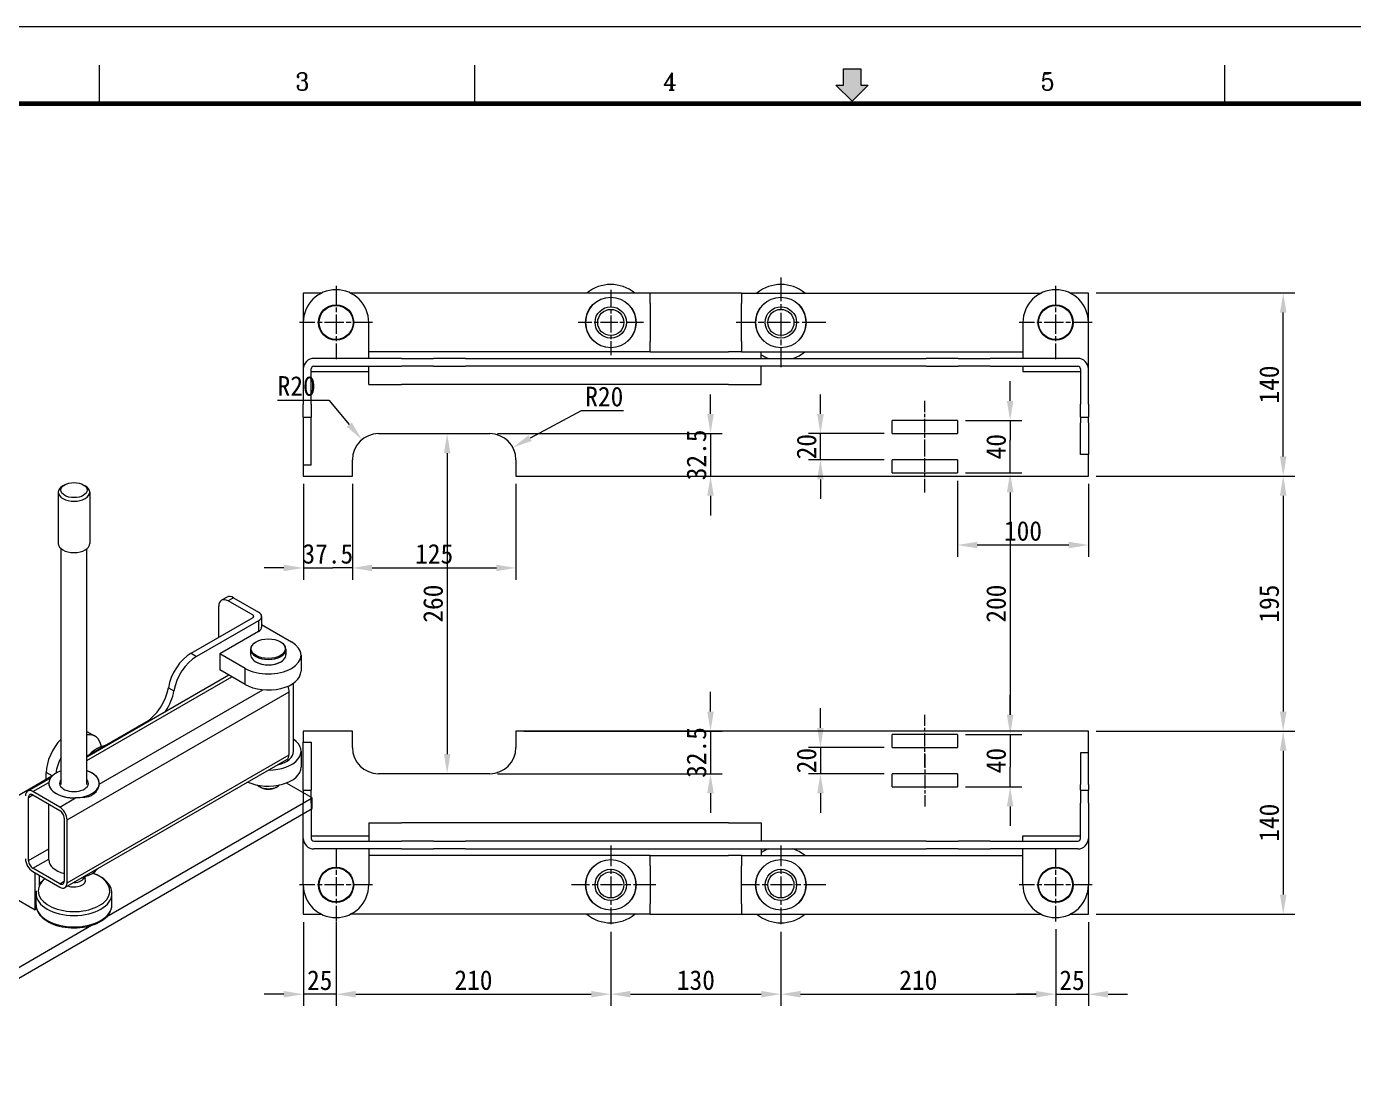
# Model space of a CAD drawing. Header units: millimetres. Extents: x 36 to 2484, y 36 to 1746.
# Drawn here: x 632 to 1646, y 933 to 1746 of the extents above; entities that cross this region are included whole.
import ezdxf
from ezdxf.enums import TextEntityAlignment as Align

# ---------------------------------------------------------------- set-up
doc = ezdxf.new("R2010")
doc.units = ezdxf.units.MM
doc.header["$LTSCALE"] = 6
doc.linetypes.add('CHAIN', pattern=[0.3543, 0.2362, -0.0295, 0.0591, -0.0295])
doc.layers.get('0').update_dxf_attribs({"lineweight": 18})
for name, color, linetype, lineweight in [('SkizziergeometrieWIN-ISO', 7, 'Continuous', 50), ('가는실선_A4', 7, 'Continuous', 5), ('굵은실선_A3', 7, 'Continuous', 18)]:
    doc.layers.add(name, color=color, linetype=linetype, lineweight=lineweight)
for name, color, linetype, lineweight, true_color in [('가는실선_A3', 9, 'Continuous', 5, 0x808080), ('가는실선중심선_A3', 1, 'Continuous', 5, 0xff0000), ('해치선_A3', 1, 'Continuous', 5, 0xff0000)]:
    doc.layers.add(name, color=color, linetype=linetype, lineweight=lineweight, true_color=true_color)
doc.styles.add('치수문자_A3(2.5)', font='')
doc.styles.add('텍스트 스타일36', font='ROMANC.shx', dxfattribs={"width": 0.941937})
doc.styles.get('치수문자_A3(2.5)').set_extended_font_data('GulimChe')
doc.dimstyles.new('치수_A3(2.5)', dxfattribs={"dimscale": 6, "dimtxt": 2.5, "dimasz": 2.5, "dimexe": 1.5, "dimexo": 1, "dimgap": 0.5, "dimtad": 1, "dimtoh": 1, "dimdec": 1, "dimrnd": 1e-08, "dimdsep": 46, "dimtxsty": '치수문자_A3(2.5)', "dimcen": 0.09, "dimdle": 10, "dimclrd": 8, "dimclre": 8, "dimclrt": 7, "dimadec": 1, "dimazin": 2, "dimtfac": 0.8, "dimtmove": 0, "dimatfit": 3, "dimfxl": 1, "dimtolj": 1, "dimtzin": 0, "dimlwd": -1, "dimlwe": -1, "dimarcsym": 0})

# ---------------------------------------------------------------- blocks, each defined once
blk = doc.blocks.new('경계 A3_경계')
at = {"layer": '해치선_A3'}
blk.add_hatch(color=7, dxfattribs=at).paths.add_polyline_path([(211.52, 283.53), (212.48, 283.53), (210.42, 281.47), (208.36, 283.53), (209.32, 283.53), (209.32, 285.59), (211.52, 285.59)])
for p, q in [((209.32, 285.59), (211.52, 285.59)), ((209.32, 283.53), (209.32, 285.59)), ((211.52, 285.59), (211.52, 283.53)), ((208.36, 283.53), (209.32, 283.53)), ((210.42, 281.47), (208.36, 283.53)), ((211.52, 283.53), (212.48, 283.53))]:
    blk.add_line(p, q)
at = {"layer": 'SkizziergeometrieWIN-ISO', "lineweight": 18}
blk.add_line((6, 291), (414, 291), dxfattribs=at)
at = {"layer": '가는실선_A3', "color": 7}
for p, q in [((114.57, 281.16), (114.57, 286.06)), ((162.34, 281.16), (162.34, 286.06)), ((257.9, 281.16), (257.9, 286.06))]:
    blk.add_line(p, q, dxfattribs=at)
at = {"layer": '가는실선_A3', "color": 7, "lineweight": 60}
blk.add_line((401.22, 281.16), (19.02, 281.16), dxfattribs=at)
at = {"layer": '굵은실선_A3'}
blk.add_line((212.48, 283.53), (210.42, 281.47), dxfattribs=at)
at = {"layer": '가는실선_A3', "color": 7, "style": '텍스트 스타일36', "width": 0.941937}
for s, p in [('3', (140.38, 283.98)), ('4', (187.21, 283.98)), ('5', (235.33, 283.98))]:
    blk.add_text(s, height=2.2, dxfattribs=at).set_placement(p, align=Align.MIDDLE_CENTER)
blk = doc.blocks.new('*D20')
at = {"layer": 'Defpoints', "color": 0, "transparency": 16777216}
for p in [(1443.1, 1402.3), (1443.1, 1207.3), (1592, 1207.3)]:
    blk.add_point(p, dxfattribs=at)
at = {"layer": '가는실선_A4', "color": 8, "transparency": 16777216}
for p, q in [((1449.1, 1402.3), (1601, 1402.3)), ((1592, 1387.3), (1592, 1222.3)), ((1449.1, 1207.3), (1601, 1207.3))]:
    blk.add_line(p, q, dxfattribs=at)
for points in [[(1589.5, 1387.3), (1594.5, 1387.3), (1592, 1402.3)], [(1589.5, 1222.3), (1594.5, 1222.3), (1592, 1207.3)]]:
    blk.add_solid(points, dxfattribs=at)
at = {"layer": '가는실선_A4', "color": 7, "transparency": 16777216, "insert": (1581.3, 1304.8), "char_height": 15, "attachment_point": 5, "rotation": 90, "style": '치수문자_A3(2.5)'}
blk.add_mtext('\\A1;195', dxfattribs=at)
blk = doc.blocks.new('*D21')
at = {"layer": 'Defpoints', "color": 0, "transparency": 16777216}
for p in [(1443.1, 1542.3), (1592, 1542.3), (1443.1, 1402.3)]:
    blk.add_point(p, dxfattribs=at)
at = {"layer": '가는실선_A4', "color": 8, "transparency": 16777216}
for p, q in [((1449.1, 1542.3), (1601, 1542.3)), ((1592, 1417.3), (1592, 1527.3)), ((1449.1, 1402.3), (1601, 1402.3))]:
    blk.add_line(p, q, dxfattribs=at)
for points in [[(1589.5, 1527.3), (1594.5, 1527.3), (1592, 1542.3)], [(1589.5, 1417.3), (1594.5, 1417.3), (1592, 1402.3)]]:
    blk.add_solid(points, dxfattribs=at)
at = {"layer": '가는실선_A4', "color": 7, "transparency": 16777216, "insert": (1581.3, 1472.3), "char_height": 15, "attachment_point": 5, "rotation": 90, "style": '치수문자_A3(2.5)'}
blk.add_mtext('\\A1;140', dxfattribs=at)
blk = doc.blocks.new('*D22')
at = {"layer": 'Defpoints', "color": 0, "transparency": 16777216}
for p in [(1443.1, 1207.3), (1443.1, 1067.3), (1592, 1067.3)]:
    blk.add_point(p, dxfattribs=at)
at = {"layer": '가는실선_A4', "color": 8, "transparency": 16777216}
for p, q in [((1449.1, 1207.3), (1601, 1207.3)), ((1592, 1192.3), (1592, 1082.3)), ((1449.1, 1067.3), (1601, 1067.3))]:
    blk.add_line(p, q, dxfattribs=at)
for points in [[(1589.5, 1192.3), (1594.5, 1192.3), (1592, 1207.3)], [(1589.5, 1082.3), (1594.5, 1082.3), (1592, 1067.3)]]:
    blk.add_solid(points, dxfattribs=at)
at = {"layer": '가는실선_A4', "color": 7, "transparency": 16777216, "insert": (1581.3, 1137.3), "char_height": 15, "attachment_point": 5, "rotation": 90, "style": '치수문자_A3(2.5)'}
blk.add_mtext('\\A1;140', dxfattribs=at)
blk = doc.blocks.new('*D23')
at = {"layer": 'Defpoints', "color": 0, "transparency": 16777216}
for p in [(1238.3, 1434.8), (1293.1, 1434.8), (1293.1, 1414.8)]:
    blk.add_point(p, dxfattribs=at)
at = {"layer": '가는실선_A4', "color": 8, "transparency": 16777216}
for p, q in [((1238.3, 1449.8), (1238.3, 1464.8)), ((1287.1, 1434.8), (1229.3, 1434.8)), ((1238.3, 1414.8), (1238.3, 1434.8)), ((1287.1, 1414.8), (1229.3, 1414.8)), ((1238.3, 1399.8), (1238.3, 1384.8))]:
    blk.add_line(p, q, dxfattribs=at)
for points in [[(1235.8, 1449.8), (1240.8, 1449.8), (1238.3, 1434.8)], [(1235.8, 1399.8), (1240.8, 1399.8), (1238.3, 1414.8)]]:
    blk.add_solid(points, dxfattribs=at)
at = {"layer": '가는실선_A4', "color": 7, "transparency": 16777216, "insert": (1227.7, 1424.8), "char_height": 15, "attachment_point": 5, "rotation": 90, "style": '치수문자_A3(2.5)'}
blk.add_mtext('\\A1;20', dxfattribs=at)
blk = doc.blocks.new('*D24')
at = {"layer": 'Defpoints', "color": 0, "transparency": 16777216}
for p in [(1293.1, 1194.8), (1238.3, 1174.8), (1293.1, 1174.8)]:
    blk.add_point(p, dxfattribs=at)
at = {"layer": '가는실선_A4', "color": 8, "transparency": 16777216}
for p, q in [((1238.3, 1209.8), (1238.3, 1224.8)), ((1287.1, 1194.8), (1229.3, 1194.8)), ((1238.3, 1194.8), (1238.3, 1174.8)), ((1287.1, 1174.8), (1229.3, 1174.8)), ((1238.3, 1159.8), (1238.3, 1144.8))]:
    blk.add_line(p, q, dxfattribs=at)
for points in [[(1235.8, 1209.8), (1240.8, 1209.8), (1238.3, 1194.8)], [(1235.8, 1159.8), (1240.8, 1159.8), (1238.3, 1174.8)]]:
    blk.add_solid(points, dxfattribs=at)
at = {"layer": '가는실선_A4', "color": 7, "transparency": 16777216, "insert": (1227.7, 1184.8), "char_height": 15, "attachment_point": 5, "rotation": 90, "style": '치수문자_A3(2.5)'}
blk.add_mtext('\\A1;20', dxfattribs=at)
blk = doc.blocks.new('*D25')
at = {"layer": 'Defpoints', "color": 0, "transparency": 16777216}
for p in [(1343.1, 1404.8), (1343.1, 1204.8), (1383.3, 1204.8)]:
    blk.add_point(p, dxfattribs=at)
at = {"layer": '가는실선_A4', "color": 8, "transparency": 16777216}
for p, q in [((1349.1, 1404.8), (1392.3, 1404.8)), ((1383.3, 1389.8), (1383.3, 1219.8)), ((1349.1, 1204.8), (1392.3, 1204.8))]:
    blk.add_line(p, q, dxfattribs=at)
for points in [[(1380.8, 1389.8), (1385.8, 1389.8), (1383.3, 1404.8)], [(1380.8, 1219.8), (1385.8, 1219.8), (1383.3, 1204.8)]]:
    blk.add_solid(points, dxfattribs=at)
at = {"layer": '가는실선_A4', "color": 7, "transparency": 16777216, "insert": (1372.6, 1304.8), "char_height": 15, "attachment_point": 5, "rotation": 90, "style": '치수문자_A3(2.5)'}
blk.add_mtext('\\A1;200', dxfattribs=at)
blk = doc.blocks.new('*D26')
at = {"layer": 'Defpoints', "color": 0, "transparency": 16777216}
for p in [(1343.1, 1444.8), (1383.3, 1444.8), (1343.1, 1404.8)]:
    blk.add_point(p, dxfattribs=at)
at = {"layer": '가는실선_A4', "color": 8, "transparency": 16777216}
for p, q in [((1383.3, 1459.8), (1383.3, 1474.8)), ((1349.1, 1444.8), (1392.3, 1444.8)), ((1383.3, 1444.8), (1383.3, 1429.8)), ((1383.3, 1419.8), (1383.3, 1429.8)), ((1383.3, 1404.8), (1383.3, 1419.8)), ((1349.1, 1404.8), (1392.3, 1404.8)), ((1383.3, 1389.8), (1383.3, 1374.8))]:
    blk.add_line(p, q, dxfattribs=at)
for points in [[(1380.8, 1459.8), (1385.8, 1459.8), (1383.3, 1444.8)], [(1380.8, 1389.8), (1385.8, 1389.8), (1383.3, 1404.8)]]:
    blk.add_solid(points, dxfattribs=at)
at = {"layer": '가는실선_A4', "color": 7, "transparency": 16777216, "insert": (1372.6, 1424.8), "char_height": 15, "attachment_point": 5, "rotation": 90, "style": '치수문자_A3(2.5)'}
blk.add_mtext('\\A1;40', dxfattribs=at)
blk = doc.blocks.new('*D27')
at = {"layer": 'Defpoints', "color": 0, "transparency": 16777216}
for p in [(1343.1, 1204.8), (1343.1, 1164.8), (1383.3, 1164.8)]:
    blk.add_point(p, dxfattribs=at)
at = {"layer": '가는실선_A4', "color": 8, "transparency": 16777216}
for p, q in [((1383.3, 1219.8), (1383.3, 1234.8)), ((1349.1, 1204.8), (1392.3, 1204.8)), ((1383.3, 1204.8), (1383.3, 1189.8)), ((1383.3, 1189.8), (1383.3, 1179.8)), ((1383.3, 1164.8), (1383.3, 1179.8)), ((1349.1, 1164.8), (1392.3, 1164.8)), ((1383.3, 1149.8), (1383.3, 1134.8))]:
    blk.add_line(p, q, dxfattribs=at)
for points in [[(1380.8, 1219.8), (1385.8, 1219.8), (1383.3, 1204.8)], [(1380.8, 1149.8), (1385.8, 1149.8), (1383.3, 1164.8)]]:
    blk.add_solid(points, dxfattribs=at)
at = {"layer": '가는실선_A4', "color": 7, "transparency": 16777216, "insert": (1372.6, 1184.8), "char_height": 15, "attachment_point": 5, "rotation": 90, "style": '치수문자_A3(2.5)'}
blk.add_mtext('\\A1;40', dxfattribs=at)
blk = doc.blocks.new('*D28')
at = {"layer": 'Defpoints', "color": 0, "transparency": 16777216}
for p in [(1343.1, 1404.8), (1443.1, 1402.3), (1343.1, 1349.6)]:
    blk.add_point(p, dxfattribs=at)
at = {"layer": '가는실선_A4', "color": 8, "transparency": 16777216}
for p, q in [((1343.1, 1398.8), (1343.1, 1340.6)), ((1443.1, 1396.3), (1443.1, 1340.6)), ((1428.1, 1349.6), (1358.1, 1349.6))]:
    blk.add_line(p, q, dxfattribs=at)
for points in [[(1358.1, 1352.1), (1358.1, 1347.1), (1343.1, 1349.6)], [(1428.1, 1352.1), (1428.1, 1347.1), (1443.1, 1349.6)]]:
    blk.add_solid(points, dxfattribs=at)
at = {"layer": '가는실선_A4', "color": 7, "transparency": 16777216, "insert": (1393.1, 1360.3), "char_height": 15, "attachment_point": 5, "style": '치수문자_A3(2.5)'}
blk.add_mtext('\\A1;100', dxfattribs=at)
blk = doc.blocks.new('*D29')
at = {"layer": 'Defpoints', "color": 0, "transparency": 16777216}
for p in [(843.1, 1402.3), (880.6, 1402.3), (880.6, 1332.1)]:
    blk.add_point(p, dxfattribs=at)
at = {"layer": '가는실선_A4', "color": 8, "transparency": 16777216}
for p, q in [((843.1, 1396.3), (843.1, 1323.1)), ((880.6, 1396.3), (880.6, 1323.1)), ((828.1, 1332.1), (813.1, 1332.1)), ((843.1, 1332.1), (858.1, 1332.1)), ((858.1, 1332.1), (865.6, 1332.1)), ((880.6, 1332.1), (865.6, 1332.1)), ((895.6, 1332.1), (910.6, 1332.1))]:
    blk.add_line(p, q, dxfattribs=at)
for points in [[(828.1, 1334.6), (828.1, 1329.6), (843.1, 1332.1)], [(895.6, 1334.6), (895.6, 1329.6), (880.6, 1332.1)]]:
    blk.add_solid(points, dxfattribs=at)
at = {"layer": '가는실선_A4', "color": 7, "transparency": 16777216, "insert": (861.8, 1342.8), "char_height": 15, "attachment_point": 5, "style": '치수문자_A3(2.5)'}
blk.add_mtext('\\A1;37.5', dxfattribs=at)
blk = doc.blocks.new('*D30')
at = {"layer": 'Defpoints', "color": 0, "transparency": 16777216}
for p in [(953, 1434.8), (943.1, 1174.8), (953, 1174.8)]:
    blk.add_point(p, dxfattribs=at)
at = {"layer": '가는실선_A4', "color": 8, "transparency": 16777216}
blk.add_line((953, 1419.8), (953, 1189.8), dxfattribs=at)
for points in [[(950.5, 1419.8), (955.5, 1419.8), (953, 1434.8)], [(950.5, 1189.8), (955.5, 1189.8), (953, 1174.8)]]:
    blk.add_solid(points, dxfattribs=at)
at = {"layer": '가는실선_A4', "color": 7, "transparency": 16777216, "insert": (942.3, 1304.8), "char_height": 15, "attachment_point": 5, "rotation": 90, "style": '치수문자_A3(2.5)'}
blk.add_mtext('\\A1;260', dxfattribs=at)
blk = doc.blocks.new('*D31')
at = {"layer": 'Defpoints', "color": 0, "transparency": 16777216}
for p in [(880.6, 1402.3), (1005.6, 1402.3), (1005.6, 1332.1)]:
    blk.add_point(p, dxfattribs=at)
at = {"layer": '가는실선_A4', "color": 8, "transparency": 16777216}
for p, q in [((880.6, 1396.3), (880.6, 1323.1)), ((1005.6, 1396.3), (1005.6, 1323.1)), ((895.6, 1332.1), (990.6, 1332.1))]:
    blk.add_line(p, q, dxfattribs=at)
for points in [[(895.6, 1334.6), (895.6, 1329.6), (880.6, 1332.1)], [(990.6, 1334.6), (990.6, 1329.6), (1005.6, 1332.1)]]:
    blk.add_solid(points, dxfattribs=at)
at = {"layer": '가는실선_A4', "color": 7, "transparency": 16777216, "insert": (943.1, 1342.8), "char_height": 15, "attachment_point": 5, "style": '치수문자_A3(2.5)'}
blk.add_mtext('\\A1;125', dxfattribs=at)
blk = doc.blocks.new('*D32')
at = {"layer": 'Defpoints', "color": 0, "transparency": 16777216}
for p in [(1003.2, 1424.2), (985.6, 1414.8)]:
    blk.add_point(p, dxfattribs=at)
at = {"layer": '가는실선_A4', "color": 8, "transparency": 16777216}
for p, q in [((1055.5, 1452.3), (1016.4, 1431.3)), ((1087.7, 1452.3), (1055.5, 1452.3))]:
    blk.add_line(p, q, dxfattribs=at)
blk.add_solid([(1015.2, 1433.5), (1017.6, 1429.1), (1003.2, 1424.2)], dxfattribs=at)
at = {"layer": '가는실선_A4', "color": 7, "transparency": 16777216, "insert": (1073.1, 1463), "char_height": 15, "attachment_point": 5, "style": '치수문자_A3(2.5)'}
blk.add_mtext('\\A1;R20', dxfattribs=at)
blk = doc.blocks.new('*D33')
at = {"layer": 'Defpoints', "color": 0, "transparency": 16777216}
for p in [(887.8, 1430.2), (900.6, 1414.8)]:
    blk.add_point(p, dxfattribs=at)
at = {"layer": '가는실선_A4', "color": 8, "transparency": 16777216}
for p, q in [((823.4, 1460.4), (862.7, 1460.4)), ((862.7, 1460.4), (878.2, 1441.7))]:
    blk.add_line(p, q, dxfattribs=at)
blk.add_solid([(880.1, 1443.3), (876.3, 1440.1), (887.8, 1430.2)], dxfattribs=at)
at = {"layer": '가는실선_A4', "color": 7, "transparency": 16777216, "insert": (838, 1471.1), "char_height": 15, "attachment_point": 5, "style": '치수문자_A3(2.5)'}
blk.add_mtext('\\A1;R20', dxfattribs=at)
blk = doc.blocks.new('*D37')
at = {"layer": 'Defpoints', "color": 0, "transparency": 16777216}
for p in [(868.1, 1067.3), (1078.1, 1059.8), (1078.1, 1006.2)]:
    blk.add_point(p, dxfattribs=at)
at = {"layer": '가는실선_A4', "color": 8, "transparency": 16777216}
for p, q in [((868.1, 1061.3), (868.1, 997.2)), ((1078.1, 1053.8), (1078.1, 997.2)), ((883.1, 1006.2), (1063.1, 1006.2))]:
    blk.add_line(p, q, dxfattribs=at)
for points in [[(883.1, 1008.7), (883.1, 1003.7), (868.1, 1006.2)], [(1063.1, 1008.7), (1063.1, 1003.7), (1078.1, 1006.2)]]:
    blk.add_solid(points, dxfattribs=at)
at = {"layer": '가는실선_A4', "color": 7, "transparency": 16777216, "insert": (973.1, 1016.9), "char_height": 15, "attachment_point": 5, "style": '치수문자_A3(2.5)'}
blk.add_mtext('\\A1;210', dxfattribs=at)
blk = doc.blocks.new('*D38')
at = {"layer": 'Defpoints', "color": 0, "transparency": 16777216}
for p in [(1078.1, 1059.8), (1208.1, 1059.8), (1208.1, 1006.2)]:
    blk.add_point(p, dxfattribs=at)
at = {"layer": '가는실선_A4', "color": 8, "transparency": 16777216}
for p, q in [((1078.1, 1053.8), (1078.1, 997.2)), ((1208.1, 1053.8), (1208.1, 997.2)), ((1093.1, 1006.2), (1193.1, 1006.2))]:
    blk.add_line(p, q, dxfattribs=at)
for points in [[(1093.1, 1008.7), (1093.1, 1003.7), (1078.1, 1006.2)], [(1193.1, 1008.7), (1193.1, 1003.7), (1208.1, 1006.2)]]:
    blk.add_solid(points, dxfattribs=at)
at = {"layer": '가는실선_A4', "color": 7, "transparency": 16777216, "insert": (1143.1, 1016.9), "char_height": 15, "attachment_point": 5, "style": '치수문자_A3(2.5)'}
blk.add_mtext('\\A1;130', dxfattribs=at)
blk = doc.blocks.new('*D39')
at = {"layer": 'Defpoints', "color": 0, "transparency": 16777216}
for p in [(1208.1, 1059.8), (1418.1, 1061.8), (1418.1, 1006.2)]:
    blk.add_point(p, dxfattribs=at)
at = {"layer": '가는실선_A4', "color": 8, "transparency": 16777216}
for p, q in [((1418.1, 1055.8), (1418.1, 997.2)), ((1208.1, 1053.8), (1208.1, 997.2)), ((1223.1, 1006.2), (1403.1, 1006.2))]:
    blk.add_line(p, q, dxfattribs=at)
for points in [[(1223.1, 1008.7), (1223.1, 1003.7), (1208.1, 1006.2)], [(1403.1, 1008.7), (1403.1, 1003.7), (1418.1, 1006.2)]]:
    blk.add_solid(points, dxfattribs=at)
at = {"layer": '가는실선_A4', "color": 7, "transparency": 16777216, "insert": (1313.1, 1016.9), "char_height": 15, "attachment_point": 5, "style": '치수문자_A3(2.5)'}
blk.add_mtext('\\A1;210', dxfattribs=at)
blk = doc.blocks.new('*D40')
at = {"layer": 'Defpoints', "color": 0, "transparency": 16777216}
for p in [(1443.1, 1067.3), (1418.1, 1061.8), (1443.1, 1006.2)]:
    blk.add_point(p, dxfattribs=at)
at = {"layer": '가는실선_A4', "color": 8, "transparency": 16777216}
for p, q in [((1418.1, 1055.8), (1418.1, 997.2)), ((1443.1, 1061.3), (1443.1, 997.2)), ((1403.1, 1006.2), (1388.1, 1006.2)), ((1418.1, 1006.2), (1443.1, 1006.2)), ((1458.1, 1006.2), (1473.1, 1006.2))]:
    blk.add_line(p, q, dxfattribs=at)
for points in [[(1403.1, 1008.7), (1403.1, 1003.7), (1418.1, 1006.2)], [(1458.1, 1008.7), (1458.1, 1003.7), (1443.1, 1006.2)]]:
    blk.add_solid(points, dxfattribs=at)
at = {"layer": '가는실선_A4', "color": 7, "transparency": 16777216, "insert": (1430.6, 1016.8), "char_height": 15, "attachment_point": 5, "style": '치수문자_A3(2.5)'}
blk.add_mtext('\\A1;25', dxfattribs=at)
blk = doc.blocks.new('*D41')
at = {"layer": 'Defpoints', "color": 0, "transparency": 16777216}
for p in [(843.1, 1067.3), (868.1, 1061.8), (843.1, 1006.2)]:
    blk.add_point(p, dxfattribs=at)
at = {"layer": '가는실선_A4', "color": 8, "transparency": 16777216}
for p, q in [((843.1, 1061.3), (843.1, 997.2)), ((868.1, 1055.8), (868.1, 997.2)), ((828.1, 1006.2), (813.1, 1006.2)), ((868.1, 1006.2), (843.1, 1006.2)), ((883.1, 1006.2), (898.1, 1006.2))]:
    blk.add_line(p, q, dxfattribs=at)
for points in [[(828.1, 1008.7), (828.1, 1003.7), (843.1, 1006.2)], [(883.1, 1008.7), (883.1, 1003.7), (868.1, 1006.2)]]:
    blk.add_solid(points, dxfattribs=at)
at = {"layer": '가는실선_A4', "color": 7, "transparency": 16777216, "insert": (855.6, 1016.8), "char_height": 15, "attachment_point": 5, "style": '치수문자_A3(2.5)'}
blk.add_mtext('\\A1;25', dxfattribs=at)
blk = doc.blocks.new('*D42')
at = {"layer": 'Defpoints', "color": 0, "transparency": 16777216}
for p in [(985.6, 1434.8), (1005.6, 1402.3), (1154.3, 1402.3)]:
    blk.add_point(p, dxfattribs=at)
at = {"layer": '가는실선_A4', "color": 8, "transparency": 16777216}
for p, q in [((1154.3, 1449.8), (1154.3, 1464.8)), ((991.6, 1434.8), (1163.3, 1434.8)), ((1154.3, 1434.8), (1154.3, 1402.3)), ((1154.3, 1387.3), (1154.3, 1372.3))]:
    blk.add_line(p, q, dxfattribs=at)
for points in [[(1151.8, 1449.8), (1156.8, 1449.8), (1154.3, 1434.8)], [(1151.8, 1387.3), (1156.8, 1387.3), (1154.3, 1402.3)]]:
    blk.add_solid(points, dxfattribs=at)
at = {"layer": '가는실선_A4', "color": 7, "transparency": 16777216, "insert": (1143.6, 1418.5), "char_height": 15, "attachment_point": 5, "rotation": 90, "style": '치수문자_A3(2.5)'}
blk.add_mtext('\\A1;32.5', dxfattribs=at)
blk = doc.blocks.new('*D43')
at = {"layer": 'Defpoints', "color": 0, "transparency": 16777216}
for p in [(1005.6, 1207.3), (985.6, 1174.8), (1154.3, 1174.8)]:
    blk.add_point(p, dxfattribs=at)
at = {"layer": '가는실선_A4', "color": 8, "transparency": 16777216}
for p, q in [((1154.3, 1222.3), (1154.3, 1237.3)), ((1011.6, 1207.3), (1163.3, 1207.3)), ((1154.3, 1207.3), (1154.3, 1174.8)), ((991.6, 1174.8), (1163.3, 1174.8)), ((1154.3, 1159.8), (1154.3, 1144.8))]:
    blk.add_line(p, q, dxfattribs=at)
for points in [[(1151.8, 1222.3), (1156.8, 1222.3), (1154.3, 1207.3)], [(1151.8, 1159.8), (1156.8, 1159.8), (1154.3, 1174.8)]]:
    blk.add_solid(points, dxfattribs=at)
at = {"layer": '가는실선_A4', "color": 7, "transparency": 16777216, "insert": (1143.6, 1191), "char_height": 15, "attachment_point": 5, "rotation": 90, "style": '치수문자_A3(2.5)'}
blk.add_mtext('\\A1;32.5', dxfattribs=at)

msp = doc.modelspace()

# ---------------------------------------------------------------- linework, layer by layer
at = {"layer": '가는실선_A3'}
for p, q in [((789.805, 1309.326), (785.562, 1306.876)), ((804.654, 1295.854), (804.654, 1294.221)), ((808.897, 1291.771), (808.897, 1283.606)), ((757.278, 1266.868), (761.52, 1264.419)), ((677.65, 1184.969), (788.39, 1248.905)), ((798.644, 1242.986), (798.644, 1255.233)), ((662.525, 1139.495), (832.231, 1237.474)), ((687.088, 1166.74), (812.174, 1238.958)), ((739.957, 1240.538), (744.2, 1238.089)), ((723.122, 1213.928), (722.637, 1214.208)), ((662.525, 1091.321), (832.231, 1189.301)), ((636.363, 1161.132), (648.569, 1168.179)), ((651.112, 1173.029), (646.616, 1175.625)), ((632.968, 1156.559), (636.363, 1158.519)), ((656.869, 1149.293), (669.075, 1156.34)), ((632.968, 1108.386), (648.529, 1117.37)), ((636.363, 1102.507), (648.529, 1109.531)), ((656.869, 1090.668), (660.263, 1092.628))]:
    msp.add_line(p, q, dxfattribs=at)
for centre, major_axis, start_param, end_param in [((667.829, 1085.182), (-27.408, 0), 6.10552336, 10.44917204), ((667.829, 1085.182), (-27.408, 0), 5.65278237, 6.0275005), ((667.829, 1083.019), (-29, 0), 0, 3.14159265), ((667.829, 1074.485), (-29, 0), 0, 3.14159265)]:
    msp.add_ellipse(centre, major_axis=major_axis, ratio=0.57735027, start_param=start_param, end_param=end_param, dxfattribs=at)
at = {"layer": '가는실선중심선_A3', "linetype": 'CHAIN', "ltscale": 12.704705}
for p, q in [((1208.072, 1554.072), (1208.072, 1485.472)), ((1242.372, 1519.772), (1173.772, 1519.772))]:
    msp.add_line(p, q, dxfattribs=at)
at = {"layer": '가는실선중심선_A3', "linetype": 'CHAIN', "ltscale": 10.371169}
for p, q in [((868.072, 1547.772), (868.072, 1491.772)), ((1418.072, 1547.772), (1418.072, 1491.772)), ((896.072, 1519.772), (840.072, 1519.772)), ((1446.072, 1519.772), (1390.072, 1519.772)), ((868.072, 1117.772), (868.072, 1061.772)), ((1418.072, 1117.772), (1418.072, 1061.772)), ((896.072, 1089.772), (840.072, 1089.772)), ((1446.072, 1089.772), (1390.072, 1089.772))]:
    msp.add_line(p, q, dxfattribs=at)
at = {"layer": '가는실선중심선_A3', "linetype": 'CHAIN', "ltscale": 9.259962}
for p, q in [((1078.072, 1544.772), (1078.072, 1494.772)), ((1103.072, 1519.772), (1053.072, 1519.772))]:
    msp.add_line(p, q, dxfattribs=at)
at = {"layer": '가는실선중심선_A3', "linetype": 'CHAIN', "ltscale": 7.407949}
for p, q in [((1318.072, 1419.772), (1318.072, 1459.772)), ((1318.072, 1389.772), (1318.072, 1429.772)), ((1318.072, 1179.772), (1318.072, 1219.772)), ((1318.072, 1189.772), (1318.072, 1149.772))]:
    msp.add_line(p, q, dxfattribs=at)
at = {"layer": '가는실선중심선_A3', "linetype": 'CHAIN', "ltscale": 11.111974}
for p, q in [((1078.072, 1119.772), (1078.072, 1059.772)), ((1208.072, 1119.772), (1208.072, 1059.772))]:
    msp.add_line(p, q, dxfattribs=at)
at = {"layer": '가는실선중심선_A3', "linetype": 'CHAIN', "ltscale": 11.90834}
for p, q in [((1112.372, 1089.772), (1048.072, 1089.772)), ((1242.372, 1089.772), (1178.072, 1089.772))]:
    msp.add_line(p, q, dxfattribs=at)
at = {"layer": '굵은실선_A3'}
for p, q in [((843.072, 1542.272), (843.072, 1519.772)), ((857.174, 1542.272), (843.072, 1542.272)), ((1108.072, 1542.272), (878.969, 1542.272)), ((1178.072, 1542.272), (1108.072, 1542.272)), ((1108.072, 1534.272), (1108.072, 1542.272)), ((1178.072, 1542.272), (1407.174, 1542.272)), ((1178.072, 1542.272), (1178.072, 1534.272)), ((1443.072, 1542.272), (1428.969, 1542.272)), ((1443.072, 1519.772), (1443.072, 1542.272)), ((1108.072, 1534.272), (1108.072, 1505.272)), ((1178.072, 1505.272), (1178.072, 1534.272)), ((843.072, 1519.772), (843.072, 1484.272)), ((893.072, 1492.272), (893.072, 1519.772)), ((1393.072, 1519.772), (1393.072, 1492.272)), ((1443.072, 1484.272), (1443.072, 1519.772)), ((1108.072, 1497.272), (1108.072, 1505.272)), ((1178.072, 1505.272), (1178.072, 1497.272)), ((918.072, 1492.272), (851.072, 1492.272)), ((1108.072, 1497.272), (893.072, 1497.272)), ((918.072, 1492.272), (942.567, 1492.272)), ((967.061, 1492.272), (942.567, 1492.272)), ((967.061, 1492.272), (1319.082, 1492.272)), ((1108.072, 1497.272), (1168.072, 1497.272)), ((1178.072, 1497.272), (1168.072, 1497.272)), ((1178.072, 1497.272), (1393.072, 1497.272)), ((1193.072, 1492.272), (1193.072, 1497.272)), ((1343.577, 1492.272), (1319.082, 1492.272)), ((1343.577, 1492.272), (1368.072, 1492.272)), ((1435.072, 1492.272), (1368.072, 1492.272)), ((843.072, 1484.272), (843.072, 1457.272)), ((849.072, 1457.272), (849.072, 1484.272)), ((849.072, 1482.272), (893.072, 1482.272)), ((851.072, 1486.272), (918.072, 1486.272)), ((893.072, 1482.272), (893.072, 1486.272)), ((893.072, 1472.272), (893.072, 1482.272)), ((942.567, 1486.272), (918.072, 1486.272)), ((942.567, 1486.272), (967.061, 1486.272)), ((1319.082, 1486.272), (967.061, 1486.272)), ((1193.072, 1472.272), (1193.072, 1486.272)), ((1319.082, 1486.272), (1343.577, 1486.272)), ((1368.072, 1486.272), (1343.577, 1486.272)), ((1368.072, 1486.272), (1435.072, 1486.272)), ((1393.072, 1486.272), (1393.072, 1482.272)), ((1393.072, 1482.272), (1437.072, 1482.272)), ((1437.072, 1484.272), (1437.072, 1457.272)), ((1443.072, 1457.272), (1443.072, 1484.272)), ((893.072, 1472.272), (918.072, 1472.272)), ((1168.072, 1472.272), (918.072, 1472.272)), ((1168.072, 1472.272), (1193.072, 1472.272)), ((843.072, 1447.272), (843.072, 1457.272)), ((849.072, 1457.272), (849.072, 1447.272)), ((1437.072, 1447.272), (1437.072, 1457.272)), ((1443.072, 1457.272), (1443.072, 1447.272)), ((843.072, 1447.272), (843.072, 1442.906)), ((843.072, 1447.272), (849.072, 1447.272)), ((843.072, 1442.906), (843.072, 1410.534)), ((849.072, 1442.906), (849.072, 1447.272)), ((849.072, 1410.534), (849.072, 1442.906)), ((1343.072, 1444.772), (1293.072, 1444.772)), ((1293.072, 1434.772), (1293.072, 1444.772)), ((1343.072, 1444.772), (1343.072, 1434.772)), ((1437.072, 1447.272), (1437.072, 1442.906)), ((1437.072, 1447.272), (1443.072, 1447.272)), ((1437.072, 1418.797), (1437.072, 1442.906)), ((1443.072, 1442.906), (1443.072, 1447.272)), ((1443.072, 1442.906), (1443.072, 1418.797)), ((900.572, 1434.772), (985.572, 1434.772)), ((1293.072, 1434.772), (1343.072, 1434.772)), ((843.072, 1410.534), (843.072, 1402.272)), ((849.072, 1410.534), (843.072, 1410.534)), ((880.572, 1402.272), (880.572, 1414.772)), ((1005.572, 1414.772), (1005.572, 1402.272)), ((1343.072, 1414.772), (1293.072, 1414.772)), ((1293.072, 1404.772), (1293.072, 1414.772)), ((1343.072, 1414.772), (1343.072, 1404.772)), ((1443.072, 1418.797), (1437.072, 1418.797)), ((1443.072, 1402.272), (1443.072, 1418.797)), ((843.072, 1402.272), (880.572, 1402.272)), ((1005.572, 1402.272), (1443.072, 1402.272)), ((1293.072, 1404.772), (1343.072, 1404.772)), ((655.829, 1389.973), (655.829, 1350.781)), ((660.758, 1395.689), (659.344, 1394.872)), ((674.9, 1395.689), (676.314, 1394.872)), ((679.829, 1389.973), (679.829, 1350.781)), ((658.008, 1166.497), (658.008, 1346.8)), ((677.65, 1166.497), (677.65, 1346.8)), ((784.805, 1309.821), (780.562, 1307.372)), ((789.805, 1309.326), (808.897, 1298.303)), ((778.491, 1279.115), (778.491, 1302.794)), ((804.654, 1295.854), (785.562, 1306.876)), ((757.278, 1266.868), (804.654, 1294.221)), ((808.897, 1291.771), (761.52, 1264.419)), ((811.24, 1295.037), (811.24, 1286.872)), ((811.24, 1288.785), (833.999, 1275.645)), ((808.897, 1283.606), (779.198, 1266.46)), ((802.821, 1269.93), (802.821, 1265.847)), ((807.129, 1275.645), (806.775, 1275.441)), ((825.514, 1275.645), (825.867, 1275.441)), ((829.821, 1269.93), (829.821, 1265.847)), ((779.198, 1266.46), (779.198, 1254.212)), ((798.644, 1255.233), (779.198, 1266.46)), ((807.129, 1260.132), (806.775, 1260.336)), ((825.514, 1260.132), (825.867, 1260.336)), ((841.321, 1265.439), (841.321, 1253.192)), ((677.65, 1187.674), (786.047, 1250.258)), ((798.644, 1242.986), (779.198, 1254.212)), ((832.231, 1189.301), (832.231, 1237.474)), ((835.621, 1191.954), (835.621, 1244.017)), ((722.637, 1214.208), (677.65, 1188.235)), ((677.65, 1206.987), (683.864, 1203.399)), ((843.072, 1207.272), (843.072, 1199.01)), ((880.572, 1207.272), (843.072, 1207.272)), ((880.572, 1194.772), (880.572, 1207.272)), ((1005.572, 1207.272), (1005.572, 1194.772)), ((1443.072, 1207.272), (1005.572, 1207.272)), ((1443.072, 1190.748), (1443.072, 1207.272)), ((843.072, 1166.639), (843.072, 1199.01)), ((843.072, 1199.01), (849.072, 1199.01)), ((849.072, 1199.01), (849.072, 1166.639)), ((1343.072, 1204.772), (1293.072, 1204.772)), ((1293.072, 1194.772), (1293.072, 1204.772)), ((1343.072, 1204.772), (1343.072, 1194.772)), ((841.321, 1191.954), (841.321, 1179.707)), ((1293.072, 1194.772), (1343.072, 1194.772)), ((1437.072, 1190.748), (1437.072, 1166.639)), ((1443.072, 1190.748), (1437.072, 1190.748)), ((1443.072, 1166.639), (1443.072, 1190.748)), ((660.869, 1087.659), (830.574, 1185.639)), ((650.859, 1172.767), (585.726, 1135.163)), ((632.363, 1161.528), (649.981, 1171.7)), ((646.616, 1170.317), (646.616, 1175.625)), ((849.909, 1156.233), (830.106, 1167.666)), ((843.072, 1162.272), (843.072, 1166.639)), ((849.072, 1166.639), (849.072, 1162.272)), ((985.572, 1174.772), (900.572, 1174.772)), ((1343.072, 1174.772), (1293.072, 1174.772)), ((1293.072, 1164.772), (1293.072, 1174.772)), ((1343.072, 1174.772), (1343.072, 1164.772)), ((1437.072, 1162.272), (1437.072, 1166.639)), ((1443.072, 1166.639), (1443.072, 1162.272)), ((632.968, 1108.386), (632.968, 1156.559)), ((656.869, 1149.293), (636.363, 1161.132)), ((636.363, 1158.519), (656.869, 1146.68)), ((692.957, 1065.617), (849.909, 1156.233)), ((810.664, 1164.194), (809.25, 1165.01)), ((821.978, 1164.194), (823.392, 1165.01)), ((843.072, 1162.272), (843.072, 1152.272)), ((843.072, 1162.272), (849.072, 1162.272)), ((849.072, 1152.272), (849.072, 1162.272)), ((849.909, 1148.068), (849.909, 1156.233)), ((1293.072, 1164.772), (1343.072, 1164.772)), ((1437.072, 1162.272), (1437.072, 1152.272)), ((1437.072, 1162.272), (1443.072, 1162.272)), ((1443.072, 1152.272), (1443.072, 1162.272)), ((425.645, 903.119), (849.909, 1148.068)), ((648.529, 1108.835), (648.529, 1151.495)), ((843.072, 1125.272), (843.072, 1152.272)), ((849.072, 1152.272), (849.072, 1125.272)), ((1437.072, 1125.272), (1437.072, 1152.272)), ((1443.072, 1152.272), (1443.072, 1125.272)), ((660.263, 1140.801), (660.263, 1092.628)), ((662.525, 1091.321), (662.525, 1139.495)), ((893.072, 1137.272), (893.072, 1127.272)), ((893.072, 1137.272), (918.072, 1137.272)), ((1168.072, 1137.272), (918.072, 1137.272)), ((1168.072, 1137.272), (1193.072, 1137.272)), ((1193.072, 1137.272), (1193.072, 1123.272)), ((849.072, 1127.272), (893.072, 1127.272)), ((893.072, 1127.272), (893.072, 1123.272)), ((1393.072, 1127.272), (1437.072, 1127.272)), ((1393.072, 1123.272), (1393.072, 1127.272)), ((843.072, 1089.772), (843.072, 1125.272)), ((851.072, 1123.272), (918.072, 1123.272)), ((918.072, 1117.272), (851.072, 1117.272)), ((893.072, 1117.272), (893.072, 1089.772)), ((942.567, 1123.272), (918.072, 1123.272)), ((918.072, 1117.272), (942.567, 1117.272)), ((942.567, 1123.272), (967.061, 1123.272)), ((967.061, 1117.272), (942.567, 1117.272)), ((1319.082, 1123.272), (967.061, 1123.272)), ((967.061, 1117.272), (1319.082, 1117.272)), ((1193.072, 1117.272), (1193.072, 1112.272)), ((1319.082, 1123.272), (1343.577, 1123.272)), ((1343.577, 1117.272), (1319.082, 1117.272)), ((1368.072, 1123.272), (1343.577, 1123.272)), ((1343.577, 1117.272), (1368.072, 1117.272)), ((1368.072, 1123.272), (1435.072, 1123.272)), ((1435.072, 1117.272), (1368.072, 1117.272)), ((1393.072, 1089.772), (1393.072, 1117.272)), ((1443.072, 1125.272), (1443.072, 1089.772)), ((1108.072, 1112.272), (893.072, 1112.272)), ((1108.072, 1112.272), (1168.072, 1112.272)), ((1108.072, 1104.272), (1108.072, 1112.272)), ((1178.072, 1112.272), (1168.072, 1112.272)), ((1178.072, 1112.272), (1393.072, 1112.272)), ((1178.072, 1112.272), (1178.072, 1104.272)), ((656.869, 1090.668), (636.363, 1102.507)), ((636.363, 1099.894), (656.869, 1088.055)), ((638.13, 1070.705), (638.13, 1098.874)), ((641.312, 1097.037), (641.312, 1088.403)), ((675.859, 1095.866), (676.423, 1094.288)), ((1108.072, 1104.272), (1108.072, 1075.272)), ((1178.072, 1075.272), (1178.072, 1104.272)), ((843.072, 1089.772), (843.072, 1067.272)), ((1443.072, 1067.272), (1443.072, 1089.772)), ((620.453, 1080.911), (638.13, 1070.705)), ((638.829, 1074.485), (638.829, 1083.019)), ((696.829, 1074.485), (696.829, 1083.019)), ((1108.072, 1067.272), (1108.072, 1075.272)), ((1178.072, 1075.272), (1178.072, 1067.272)), ((639.275, 1071.366), (638.13, 1070.705)), ((843.072, 1067.272), (857.174, 1067.272)), ((1108.072, 1067.272), (878.969, 1067.272)), ((1108.072, 1067.272), (1178.072, 1067.272)), ((1178.072, 1067.272), (1407.174, 1067.272)), ((1428.969, 1067.272), (1443.072, 1067.272)), ((601.033, 1012.544), (681.253, 1058.859))]:
    msp.add_line(p, q, dxfattribs=at)
for centre, radius in [((868.072, 1519.772), 13.5), ((868.072, 1519.772), 13), ((1078.072, 1519.772), 19.3), ((1078.072, 1519.772), 12), ((1208.072, 1519.772), 19.3), ((1208.072, 1519.772), 12), ((1418.072, 1519.772), 13.5), ((1418.072, 1519.772), 13), ((1078.072, 1519.772), 10), ((1208.072, 1519.772), 10), ((1078.072, 1089.772), 19.3), ((1208.072, 1089.772), 19.3), ((868.072, 1089.772), 13.5), ((868.072, 1089.772), 13), ((1078.072, 1089.772), 12), ((1078.072, 1089.772), 10), ((1208.072, 1089.772), 12), ((1208.072, 1089.772), 10), ((1418.072, 1089.772), 13.5), ((1418.072, 1089.772), 13)]:
    msp.add_circle(centre, radius, dxfattribs=at)
for centre, radius, start, end in [((868.072, 1519.772), 25, 0, 180), ((1078.072, 1519.772), 29, 50.883256, 129.116744), ((1208.072, 1519.772), 29, 50.883256, 129.116744), ((1418.072, 1519.772), 25, 0, 180), ((1078.072, 1519.772), 19.3, 131.297291, 228.702709), ((1078.072, 1519.772), 19.3, 311.297291, 48.702709), ((1208.072, 1519.772), 19.3, 131.297291, 228.702709), ((1208.072, 1519.772), 19.3, 311.297291, 48.702709), ((851.072, 1484.272), 8, 90, 180), ((1208.072, 1519.772), 29, 238.85261, 251.491372), ((1208.072, 1519.772), 29, 288.508628, 309.116744), ((1435.072, 1484.272), 8, 0, 90), ((851.072, 1484.272), 2, 90, 180), ((1435.072, 1484.272), 2, 0, 90), ((900.572, 1414.772), 20, 90, 180), ((985.572, 1414.772), 20, 0, 90), ((900.572, 1194.772), 20, 180, 270), ((985.572, 1194.772), 20, 270, 0), ((851.072, 1125.272), 8, 180, 270), ((851.072, 1125.272), 2, 180, 270), ((1208.072, 1089.772), 29, 108.508628, 121.14739), ((1208.072, 1089.772), 29, 50.883256, 71.491372), ((1435.072, 1125.272), 2, 270, 0), ((1435.072, 1125.272), 8, 270, 0), ((1078.072, 1089.772), 19.3, 131.297291, 228.702709), ((1078.072, 1089.772), 19.3, 311.297291, 48.702709), ((1208.072, 1089.772), 19.3, 131.297291, 228.702709), ((1208.072, 1089.772), 19.3, 311.297291, 48.702709), ((868.072, 1089.772), 25, 180, 0), ((1418.072, 1089.772), 25, 180, 0), ((1078.072, 1089.772), 29, 230.883256, 309.116744), ((1208.072, 1089.772), 29, 230.883256, 309.116744)]:
    msp.add_arc(centre, radius, start, end, dxfattribs=at)
for centre, major_axis, start_param, end_param in [((667.829, 1389.973), (-12, 0), 5.49778714, 10.21017612), ((667.829, 1350.781), (-12, 0), 0, 3.14159265), ((785.562, 1298.711), (-5, 8.66), 5.49778714, 7.06858347), ((789.805, 1301.161), (-5, 8.66), 5.49778714, 6.28318531), ((803.24, 1295.037), (8, 0), 5.49778714, 7.06858347), ((803.24, 1295.037), (2, 0), 5.49778714, 7.06858347), ((803.24, 1286.872), (8, 0), 5.49778714, 6.28318531), ((816.321, 1265.439), (25, 0), 3.92699082, 7.06858347), ((816.321, 1269.93), (-13.5, 0), 5.49778714, 10.21017612), ((757.278, 1246.456), (12.5, 21.651), 0.78539816, 2.15483657), ((761.52, 1244.006), (-12.5, -21.651), 3.92699082, 5.29642922), ((816.321, 1265.847), (13.5, 0), 3.14159265, 6.28318531), ((816.321, 1265.439), (13, 0), 3.92699082, 5.49778714), ((816.321, 1253.192), (25, 0), 3.92699082, 6.28318531), ((722.637, 1234.621), (12.5, 21.651), 3.92699082, 5.29642922), ((726.879, 1232.171), (-12.5, -21.651), 1.44953087, 2.15483657), ((826.574, 1240.74), (-4, 6.928), 3.92699082, 4.51282924), ((664.293, 1185.831), (12.5, 21.651), 1.14889824, 2.35619449), ((671.364, 1181.748), (12.5, 21.651), 5.68192109, 6.70508339), ((816.321, 1191.954), (25, 0), 4.72011442, 6.97199995), ((671.364, 1181.748), (-12.5, -21.651), 4.78348072, 5.32504266), ((671.364, 1181.748), (5, 8.66), 5.85535825, 5.97371181), ((685.506, 1173.583), (12.5, 21.651), 0.43723214, 1.13356418), ((816.321, 1191.954), (19.3, 0), 5.10277029, 6.28318531), ((826.574, 1192.567), (4, -6.928), 0, 0.78539816), ((667.829, 1167.46), (-19.3, 0), 5.24623647, 10.4617268), ((667.829, 1167.46), (19.3, 0), 6.21856085, 7.32013415), ((816.321, 1179.707), (25, 0), 4.03977813, 6.28318531), ((667.829, 1167.46), (-19.3, 0), 6.21856085, 7.9186061), ((667.829, 1167.46), (-11, 0), 5.81591033, 9.89205294), ((636.363, 1154.6), (-4, 6.928), 5.49778714, 7.06858347), ((636.363, 1154.6), (-2.4, 4.157), 5.49778714, 7.06858347), ((816.321, 1169.093), (-10, 0), 0.53352659, 2.60806607), ((816.321, 1167.46), (8, 0), 3.92699082, 5.49778714), ((656.869, 1142.761), (-4, 6.928), 3.92699082, 5.49778714), ((656.869, 1142.761), (2.4, -4.157), 0.78539816, 2.35619449), ((636.363, 1106.426), (4, -6.928), 3.92699082, 5.49778714), ((636.363, 1106.426), (-2.4, 4.157), 0.78539816, 2.35619449), ((667.829, 1108.835), (-19.3, 0), 0, 1.16796682), ((667.829, 1096.122), (7.775, 0), 4.70260599, 6.18485002), ((667.829, 1106.222), (19.3, 0), 5.10277029, 5.892804), ((656.869, 1094.587), (2.4, -4.157), 5.49778714, 7.06858347), ((656.869, 1094.587), (4, -6.928), 5.49778714, 7.06858347), ((667.829, 1093.265), (8.775, 0), 4.1503486, 6.48661605)]:
    msp.add_ellipse(centre, major_axis=major_axis, ratio=0.57735027, start_param=start_param, end_param=end_param, dxfattribs=at)
for centre, major_axis in [((667.829, 1391.606), (10, 0)), ((816.321, 1270.338), (-13, 0))]:
    msp.add_ellipse(centre, major_axis=major_axis, ratio=0.57735027, dxfattribs=at)
for points, knots in [([(687.088, 1166.74), (686.943, 1165.446), (686.386, 1163.772), (684.945, 1161.42), (684.361, 1160.66), (683.027, 1159.317), (682.278, 1158.737), (680.674, 1157.811), (679.781, 1157.443), (677.856, 1156.905), (676.825, 1156.732), (673.622, 1156.403), (671.317, 1156.424), (669.075, 1156.34)], [1.34770368, 1.34770368, 1.34770368, 1.34770368, 2.0209987, 2.0209987, 2.36108009, 2.36108009, 2.70116147, 2.70116147, 3.04124286, 3.04124286, 3.38132424, 3.38132424, 4.05461926, 4.05461926, 4.05461926, 4.05461926]), ([(675.809, 1096.077), (675.807, 1096.068), (675.805, 1096.06), (675.79, 1096.012), (675.767, 1095.964), (675.677, 1095.819), (675.563, 1095.71), (675.278, 1095.499), (675.039, 1095.382), (674.423, 1095.138), (673.918, 1095.022), (673.491, 1094.947)], [-0.543908741, -0.543908741, -0.543908741, -0.543908741, -0.541073802, -0.541073802, -0.526485084, -0.526485084, -0.485910971, -0.485910971, -0.41933504, -0.41933504, -0.286627481, -0.286627481, -0.286627481, -0.286627481]), ([(675.22, 1095.481), (675.27, 1095.509), (675.32, 1095.537), (675.42, 1095.594), (675.469, 1095.623), (675.567, 1095.682), (675.615, 1095.711), (675.711, 1095.771), (675.759, 1095.801), (675.853, 1095.862), (675.9, 1095.893), (675.947, 1095.924)], [4.3745837635, 4.3745837635, 4.3745837635, 4.3745837635, 4.3936902993, 4.3936902993, 4.4127968351, 4.4127968351, 4.4319033709, 4.4319033709, 4.4510099067, 4.4510099067, 4.4701164425, 4.4701164425, 4.4701164425, 4.4701164425]), ([(676.122, 1096.161), (676.099, 1096.12), (676.077, 1096.083), (676.007, 1095.976), (675.95, 1095.912), (675.882, 1095.906), (675.855, 1095.928), (675.833, 1096.005), (675.828, 1096.035), (675.824, 1096.071), (675.824, 1096.075), (675.824, 1096.081)], [-1.825646733, -1.825646733, -1.825646733, -1.825646733, -1.797545539, -1.797545539, -1.730969609, -1.730969609, -1.690395496, -1.690395496, -1.675806778, -1.675806778, -1.673666324, -1.673666324, -1.673666324, -1.673666324]), ([(696.829, 1083.019), (696.829, 1084.824), (696.4, 1086.621), (694.751, 1090.088), (693.477, 1091.736), (690.122, 1094.829), (687.957, 1096.23), (684.44, 1097.882), (683.31, 1098.339), (682.136, 1098.743)], [5.18020502, 5.18020502, 5.18020502, 5.18020502, 5.44817029, 5.44817029, 5.7396349, 5.7396349, 6.06782332, 6.06782332, 6.21271663, 6.21271663, 6.21271663, 6.21271663]), ([(638.829, 1074.485), (638.829, 1072.691), (639.277, 1070.903), (641.007, 1067.461), (642.338, 1065.822), (645.809, 1062.796), (648.01, 1061.438), (653.011, 1059.205), (655.819, 1058.338), (661.726, 1057.182), (664.822, 1056.891), (671.004, 1056.902), (674.089, 1057.203), (679.962, 1058.372), (682.748, 1059.242), (687.755, 1061.494), (689.973, 1062.879), (693.565, 1066.064), (694.953, 1067.863), (696.479, 1071.312), (696.829, 1072.897), (696.829, 1074.485)], [2.03861236, 2.03861236, 2.03861236, 2.03861236, 2.32115883, 2.32115883, 2.62365013, 2.62365013, 2.951045, 2.951045, 3.2827245, 3.2827245, 3.61254093, 3.61254093, 3.94147136, 3.94147136, 4.27131585, 4.27131585, 4.60300662, 4.60300662, 4.93006569, 4.93006569, 5.18020502, 5.18020502, 5.18020502, 5.18020502])]:
    msp.add_open_spline(points, degree=3, knots=knots, dxfattribs=at)
for points in [[(643.243, 1092.697), (642.523, 1091.984), (641.876, 1091.227), (641.312, 1090.431)], [(639.017, 1085.112), (638.892, 1084.42), (638.829, 1083.72), (638.829, 1083.019)]]:
    msp.add_open_spline(points, degree=3, dxfattribs=at)

# ---------------------------------------------------------------- block references
at = {"xscale": 6, "yscale": 6, "zscale": 6}
msp.add_blockref('경계 A3_경계', (0, 0), dxfattribs=at)

# ---------------------------------------------------------------- dimensions: what is measured, and where the dimension line sits
at = {"layer": '가는실선_A4', "color": 8, "true_color": 0x808080}
for base, p1, p2, angle, override, picture, middle in [((1592.04, 1542.272), (1443.072, 1402.272), (1443.072, 1542.272), 90, {"dimgap": 0.5, "dimtoh": 0, "dimdec": 1, "dimtol": 0, "dimlim": 0, "dimtp": 0, "dimtm": 0, "dimtdec": 2, "dimtofl": 0, "dimatfit": 1}, '*D21', (1592.04, 1472.272)), ((1383.269, 1444.772), (1343.072, 1404.772), (1343.072, 1444.772), 90, {"dimgap": 0.5, "dimtoh": 0, "dimdec": 1, "dimtol": 0, "dimlim": 0, "dimtp": 0, "dimtm": 0, "dimtdec": 2, "dimtofl": 0}, '*D26', (1383.269, 1424.772)), ((1154.312, 1402.272), (985.572, 1434.772), (1005.572, 1402.272), 90, {"dimgap": 0.5, "dimtoh": 0, "dimdec": 1, "dimse2": 1, "dimtol": 0, "dimlim": 0, "dimtp": 0, "dimtm": 0, "dimtdec": 2, "dimtofl": 1, "dimatfit": 1}, '*D42', (1154.312, 1418.522)), ((1238.326, 1434.772), (1293.072, 1414.772), (1293.072, 1434.772), 90, {"dimgap": 0.5, "dimtoh": 0, "dimdec": 1, "dimtol": 0, "dimlim": 0, "dimtp": 0, "dimtm": 0, "dimtdec": 2, "dimtofl": 1, "dimatfit": 1}, '*D23', (1238.326, 1424.772)), ((953.002, 1174.772), (953.002, 1434.772), (943.072, 1174.772), 270, {"dimgap": 0.5, "dimtoh": 0, "dimdec": 1, "dimse1": 1, "dimse2": 1, "dimtol": 0, "dimlim": 0, "dimtp": 0, "dimtm": 0, "dimtdec": 2, "dimtofl": 0, "dimatfit": 1}, '*D30', (953.002, 1304.772)), ((880.572, 1332.148), (843.072, 1402.272), (880.572, 1402.272), 180, {"dimgap": 0.5, "dimtoh": 0, "dimdec": 1, "dimtol": 0, "dimlim": 0, "dimtp": 0, "dimtm": 0, "dimtdec": 2, "dimtofl": 0}, '*D29', (861.822, 1332.148)), ((1005.572, 1332.148), (880.572, 1402.272), (1005.572, 1402.272), 180, {"dimgap": 0.5, "dimtoh": 0, "dimdec": 1, "dimtol": 0, "dimlim": 0, "dimtp": 0, "dimtm": 0, "dimtdec": 2, "dimtofl": 0, "dimatfit": 1}, '*D31', (943.072, 1332.148)), ((1383.269, 1204.772), (1343.072, 1404.772), (1343.072, 1204.772), 90, {"dimgap": 0.5, "dimtoh": 0, "dimdec": 1, "dimtol": 0, "dimlim": 0, "dimtp": 0, "dimtm": 0, "dimtdec": 2, "dimtofl": 0, "dimatfit": 1}, '*D25', (1383.269, 1304.772)), ((1343.072, 1349.645), (1443.072, 1402.272), (1343.072, 1404.772), 180, {"dimgap": 0.5, "dimtoh": 0, "dimdec": 1, "dimtol": 0, "dimlim": 0, "dimtp": 0, "dimtm": 0, "dimtdec": 2, "dimtofl": 0, "dimatfit": 1}, '*D28', (1393.072, 1349.645)), ((1592.04, 1207.272), (1443.072, 1402.272), (1443.072, 1207.272), 90, {"dimgap": 0.5, "dimtoh": 0, "dimdec": 1, "dimtol": 0, "dimlim": 0, "dimtp": 0, "dimtm": 0, "dimtdec": 2, "dimtofl": 0, "dimatfit": 1}, '*D20', (1592.04, 1304.772)), ((1154.312, 1174.772), (1005.572, 1207.272), (985.572, 1174.772), 90, {"dimgap": 0.5, "dimtoh": 0, "dimdec": 1, "dimtol": 0, "dimlim": 0, "dimtp": 0, "dimtm": 0, "dimtdec": 2, "dimtofl": 1, "dimatfit": 1}, '*D43', (1154.312, 1191.022)), ((1383.269, 1164.772), (1343.072, 1204.772), (1343.072, 1164.772), 90, {"dimgap": 0.5, "dimtoh": 0, "dimdec": 1, "dimtol": 0, "dimlim": 0, "dimtp": 0, "dimtm": 0, "dimtdec": 2, "dimtofl": 0}, '*D27', (1383.269, 1184.772)), ((1238.326, 1174.772), (1293.072, 1194.772), (1293.072, 1174.772), 90, {"dimgap": 0.5, "dimtoh": 0, "dimdec": 1, "dimtol": 0, "dimlim": 0, "dimtp": 0, "dimtm": 0, "dimtdec": 2, "dimtofl": 1, "dimatfit": 1}, '*D24', (1238.326, 1184.772)), ((1592.04, 1067.272), (1443.072, 1207.272), (1443.072, 1067.272), 90, {"dimgap": 0.5, "dimtoh": 0, "dimdec": 1, "dimtol": 0, "dimlim": 0, "dimtp": 0, "dimtm": 0, "dimtdec": 2, "dimtofl": 0, "dimatfit": 1}, '*D22', (1592.04, 1137.272)), ((843.072, 1006.169), (868.072, 1061.772), (843.072, 1067.272), 180, {"dimgap": 0.5, "dimtoh": 0, "dimdec": 1, "dimtol": 0, "dimlim": 0, "dimtp": 0, "dimtm": 0, "dimtdec": 2, "dimtofl": 1, "dimatfit": 1}, '*D41', (855.572, 1006.169)), ((1078.072, 1006.169), (868.072, 1067.272), (1078.072, 1059.772), 180, {"dimgap": 0.5, "dimtoh": 0, "dimdec": 1, "dimtol": 0, "dimlim": 0, "dimtp": 0, "dimtm": 0, "dimtdec": 2, "dimtofl": 0, "dimatfit": 1}, '*D37', (973.072, 1006.169)), ((1443.072, 1006.169), (1418.072, 1061.772), (1443.072, 1067.272), 180, {"dimgap": 0.5, "dimtoh": 0, "dimdec": 1, "dimtol": 0, "dimlim": 0, "dimtp": 0, "dimtm": 0, "dimtdec": 2, "dimtofl": 1, "dimatfit": 1}, '*D40', (1430.572, 1006.169)), ((1208.072, 1006.169), (1078.072, 1059.772), (1208.072, 1059.772), 180, {"dimgap": 0.5, "dimtoh": 0, "dimdec": 1, "dimtol": 0, "dimlim": 0, "dimtp": 0, "dimtm": 0, "dimtdec": 2, "dimtofl": 0, "dimatfit": 1}, '*D38', (1143.072, 1006.169)), ((1418.072, 1006.169), (1208.072, 1059.772), (1418.072, 1061.772), 180, {"dimgap": 0.5, "dimtoh": 0, "dimdec": 1, "dimtol": 0, "dimlim": 0, "dimtp": 0, "dimtm": 0, "dimtdec": 2, "dimtofl": 0, "dimatfit": 1}, '*D39', (1313.072, 1006.169))]:
    dim = msp.add_linear_dim(base=base, p1=p1, p2=p2, angle=angle, dimstyle='치수_A3(2.5)', override=override, dxfattribs=at)
    dim.commit()
    dim.dimension.update_dxf_attribs({"geometry": picture, "text_midpoint": middle, "dimtype": 160})
for center, mpoint, picture, middle in [((900.572, 1414.772), (887.792, 1430.157), '*D33', (837.989, 1460.367)), ((985.572, 1414.772), (1003.201, 1424.218), '*D32', (1073.097, 1452.254))]:
    dim = msp.add_radius_dim(center=center, mpoint=mpoint, dimstyle='치수_A3(2.5)', override={"dimgap": 0.5, "dimtih": 1, "dimdec": 1, "dimlfac": 1, "dimcen": 0, "dimtol": 0, "dimlim": 0, "dimtp": 0, "dimtm": 0, "dimtdec": 2, "dimtofl": 0}, dxfattribs=at)
    dim.commit()
    dim.dimension.update_dxf_attribs({"geometry": picture, "text_midpoint": middle, "dimtype": 164})

doc.saveas('drawing.dxf')
